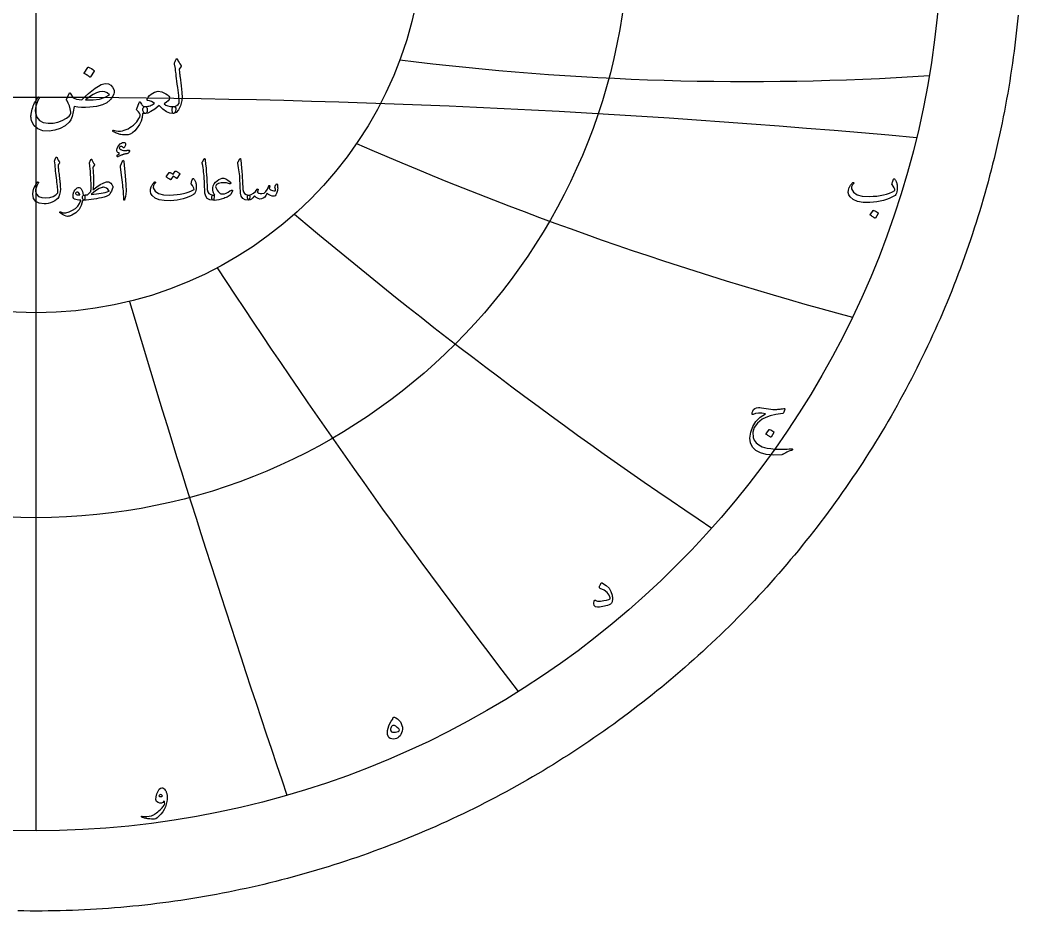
# Model space of a CAD drawing. Header units: millimetres. Extents: x -71 to 71, y -71 to 73.
# Drawn here: x -1.2 to 70.5, y -70.8 to -6.8 of the extents above; entities that cross this region are included whole.
import ezdxf

# ---------------------------------------------------------------- set-up
doc = ezdxf.new("R2010")
doc.units = ezdxf.units.MM
for name, color, linetype in [('CUT_OUTER', 1, 'Continuous'), ('ENGRAVE', 7, 'Continuous'), ('ENGRAVE_FINE', 8, 'Continuous'), ('TEXT', 5, 'Continuous')]:
    doc.layers.add(name, color=color, linetype=linetype)

msp = doc.modelspace()

# ---------------------------------------------------------------- linework, layer by layer
at = {"layer": 'CUT_OUTER'}
msp.add_lwpolyline([(70.463, -6.5037), (70.4218, -6.9359), (70.3779, -7.3679), (70.3313, -7.7996), (70.2822, -8.231), (70.2303, -8.6621), (70.1759, -9.0928), (70.1187, -9.5233), (70.059, -9.9533), (69.9966, -10.383), (69.9316, -10.8123), (69.8639, -11.2412), (69.7936, -11.6697), (69.7207, -12.0977), (69.6452, -12.5253), (69.567, -12.9524), (69.4862, -13.379), (69.4028, -13.8051), (69.3168, -14.2307), (69.2282, -14.6557), (69.137, -15.0802), (69.0431, -15.5042), (68.9467, -15.9275), (68.8477, -16.3502), (68.746, -16.7724), (68.6418, -17.1939), (68.535, -17.6147), (68.4257, -18.0349), (68.3137, -18.4544), (68.1992, -18.8733), (68.0821, -19.2914), (67.9625, -19.7087), (67.8403, -20.1254), (67.7155, -20.5413), (67.5882, -20.9564), (67.4583, -21.3707), (67.3259, -21.7842), (67.191, -22.1969), (67.0535, -22.6088), (66.9135, -23.0198), (66.771, -23.4299), (66.626, -23.8392), (66.4785, -24.2475), (66.3285, -24.655), (66.1759, -25.0615), (66.0209, -25.4671), (65.8634, -25.8717), (65.7034, -26.2753), (65.541, -26.678), (65.376, -27.0796), (65.2086, -27.4803), (65.0388, -27.8799), (64.8665, -28.2784), (64.6918, -28.6759), (64.5146, -29.0723), (64.335, -29.4676), (64.153, -29.8618), (63.9685, -30.2549), (63.7817, -30.6468), (63.5925, -31.0376), (63.4008, -31.4272), (63.2068, -31.8156), (63.0104, -32.2029), (62.8116, -32.5889), (62.6105, -32.9737), (62.407, -33.3572), (62.2011, -33.7395), (61.9929, -34.1205), (61.7824, -34.5003), (61.5695, -34.8787), (61.3544, -35.2558), (61.1369, -35.6316), (60.9171, -36.0061), (60.695, -36.3792), (60.4707, -36.7509), (60.244, -37.1213), (60.0151, -37.4902), (59.784, -37.8578), (59.5505, -38.2239), (59.3149, -38.5886), (59.077, -38.9518), (58.8369, -39.3135), (58.5945, -39.6738), (58.35, -40.0326), (58.1033, -40.3899), (57.8543, -40.7456), (57.6032, -41.0998), (57.35, -41.4525), (57.0946, -41.8036), (56.837, -42.1532), (56.5773, -42.5011), (56.3154, -42.8475), (56.0514, -43.1922), (55.7854, -43.5353), (55.5172, -43.8768), (55.2469, -44.2166), (54.9746, -44.5548), (54.7002, -44.8913), (54.4237, -45.226), (54.1451, -45.5591), (53.8646, -45.8905), (53.582, -46.2201), (53.2974, -46.548), (53.0108, -46.8742), (52.7222, -47.1986), (52.4316, -47.5212), (52.139, -47.842), (51.8444, -48.161), (51.548, -48.4782), (51.2495, -48.7936), (50.9492, -49.1072), (50.6469, -49.4188), (50.3427, -49.7287), (50.0366, -50.0366), (49.7287, -50.3427), (49.4188, -50.6469), (49.1072, -50.9492), (48.7936, -51.2495), (48.4782, -51.548), (48.161, -51.8444), (47.842, -52.139), (47.5212, -52.4316), (47.1986, -52.7222), (46.8742, -53.0108), (46.548, -53.2974), (46.2201, -53.582), (45.8905, -53.8646), (45.5591, -54.1451), (45.226, -54.4237), (44.8913, -54.7002), (44.5548, -54.9746), (44.2166, -55.2469), (43.8768, -55.5172), (43.5353, -55.7854), (43.1922, -56.0514), (42.8475, -56.3154), (42.5011, -56.5773), (42.1532, -56.837), (41.8036, -57.0946), (41.4525, -57.35), (41.0998, -57.6032), (40.7456, -57.8543), (40.3899, -58.1033), (40.0326, -58.35), (39.6738, -58.5945), (39.3135, -58.8369), (38.9518, -59.077), (38.5886, -59.3149), (38.2239, -59.5505), (37.8578, -59.784), (37.4902, -60.0151), (37.1213, -60.244), (36.7509, -60.4707), (36.3792, -60.695), (36.0061, -60.9171), (35.6316, -61.1369), (35.2558, -61.3544), (34.8787, -61.5695), (34.5003, -61.7824), (34.1205, -61.9929), (33.7395, -62.2011), (33.3572, -62.407), (32.9737, -62.6105), (32.5889, -62.8116), (32.2029, -63.0104), (31.8156, -63.2068), (31.4272, -63.4008), (31.0376, -63.5925), (30.6468, -63.7817), (30.2549, -63.9685), (29.8618, -64.153), (29.4676, -64.335), (29.0723, -64.5146), (28.6759, -64.6918), (28.2784, -64.8665), (27.8799, -65.0388), (27.4803, -65.2086), (27.0796, -65.376), (26.678, -65.541), (26.2753, -65.7034), (25.8717, -65.8634), (25.4671, -66.0209), (25.0615, -66.1759), (24.655, -66.3285), (24.2475, -66.4785), (23.8392, -66.626), (23.4299, -66.771), (23.0198, -66.9135), (22.6088, -67.0535), (22.1969, -67.191), (21.7842, -67.3259), (21.3707, -67.4583), (20.9564, -67.5882), (20.5413, -67.7155), (20.1254, -67.8403), (19.7087, -67.9625), (19.2914, -68.0821), (18.8733, -68.1992), (18.4544, -68.3137), (18.0349, -68.4257), (17.6147, -68.535), (17.1939, -68.6418), (16.7724, -68.746), (16.3502, -68.8477), (15.9275, -68.9467), (15.5042, -69.0431), (15.0802, -69.137), (14.6557, -69.2282), (14.2307, -69.3168), (13.8051, -69.4028), (13.379, -69.4862), (12.9524, -69.567), (12.5253, -69.6452), (12.0977, -69.7207), (11.6697, -69.7936), (11.2412, -69.8639), (10.8123, -69.9316), (10.383, -69.9966), (9.9533, -70.059), (9.5233, -70.1187), (9.0928, -70.1759), (8.6621, -70.2303), (8.231, -70.2822), (7.7996, -70.3313), (7.3679, -70.3779), (6.9359, -70.4218), (6.5037, -70.463), (6.0712, -70.5016), (5.6385, -70.5375), (5.2056, -70.5708), (4.7725, -70.6014), (4.3392, -70.6293), (3.9058, -70.6546), (3.4722, -70.6773), (3.0384, -70.6972), (2.6046, -70.7146), (2.1706, -70.7292), (1.7366, -70.7412), (1.3025, -70.7505), (0.8684, -70.7572), (0.4342, -70.7612), (0, -70.7625), (-0.4342, -70.7612), (-0.8684, -70.7572), (-1.3025, -70.7505)], dxfattribs=at)
at = {"layer": 'ENGRAVE'}
for points in [[(0, -65), (0, 65)], [(0, -65), (0, -27.8517)]]:
    msp.add_lwpolyline(points, dxfattribs=at)
for radius in [65, 42.5483, 27.8517]:
    msp.add_circle((0, 0), radius, dxfattribs=at)
for centre, radius, start, end in [((51.0644, 190.575), 201.8335, 262.896291, 273.700258), ((123.2453, 213.4672), 250.136, 246.374668, 255.017842), ((232.2972, 232.2972), 331.2618, 229.815249, 236.297629), ((426.6308, 246.3154), 494.4648, 213.226705, 217.548292), ((951.5204, 254.9591), 986.0049, 196.618361, 198.7791545)]:
    msp.add_arc(centre, radius, start, end, dxfattribs=at)
at = {"layer": 'ENGRAVE_FINE'}
msp.add_arc((0, -702.5096), 690.1079, 84.7476798, 95.2523202, dxfattribs=at)
at = {"layer": 'TEXT'}
for points in [[(9.944, -9.9263), (9.9811, -9.8365), (10.01, -9.7654), (10.0306, -9.7128), (10.043, -9.6788), (10.0526, -9.6571), (10.065, -9.6416), (10.0801, -9.6323), (10.098, -9.6293), (10.1183, -9.6327), (10.1351, -9.643), (10.1485, -9.6602), (10.1585, -9.6843), (10.2042, -9.8022), (10.2589, -9.9084), (10.3225, -10.0029), (10.395, -10.0858), (10.4153, -10.1122), (10.4211, -10.1421), (10.4125, -10.1755), (10.3895, -10.2123), (10.2685, -10.3828), (10.2767, -10.4591), (10.285, -10.534), (10.2932, -10.6076), (10.3015, -10.6798), (10.3097, -10.7506), (10.318, -10.82), (10.3262, -10.8881), (10.3345, -10.9548), (10.4105, -11.5721), (10.4569, -12.0548), (10.4737, -12.4026), (10.461, -12.6158), (10.3572, -13.0025), (10.2218, -13.2881), (10.0547, -13.4727), (9.856, -13.5563), (9.8505, -13.5563), (9.845, -13.5563), (9.8395, -13.5563), (9.834, -13.5563), (9.8013, -13.5253), (9.7804, -13.4545), (9.7711, -13.3438), (9.7735, -13.1933), (9.7787, -13.1376), (9.7941, -13.097), (9.8199, -13.0716), (9.856, -13.0613), (9.9956, -13.0334), (10.1117, -12.9829), (10.2046, -12.9097), (10.274, -12.8138), (10.2694, -12.6986), (10.2609, -12.5676), (10.2487, -12.4208), (10.2327, -12.2583), (10.2133, -12.0805), (10.1908, -11.8884), (10.1652, -11.6818), (10.1365, -11.4608), (10.11, -11.2435), (10.0856, -11.0483), (10.0633, -10.875), (10.043, -10.7238), (10.0255, -10.5945), (10.0114, -10.4873), (10.0007, -10.402), (9.9935, -10.3388), (9.9385, -10.0253), (9.9368, -9.9943), (9.9371, -9.9675), (9.9395, -9.9448), (9.944, -9.9263)], [(3.718, -10.2508), (3.7249, -10.2439), (3.7345, -10.2398), (3.7469, -10.2384), (3.762, -10.2398), (3.8689, -10.2831), (3.9696, -10.336), (4.0642, -10.3986), (4.1525, -10.4708), (4.1611, -10.4818), (4.1649, -10.4928), (4.1638, -10.5038), (4.158, -10.5148), (3.8995, -10.9328), (3.8899, -10.9427), (3.8775, -10.9451), (3.8624, -10.94), (3.8445, -10.9273), (3.829, -10.9163), (3.8046, -10.8998), (3.7713, -10.8778), (3.729, -10.8503), (3.6771, -10.8173), (3.6149, -10.7788), (3.5423, -10.7348), (3.4595, -10.6853), (3.4485, -10.677), (3.443, -10.6688), (3.443, -10.6605), (3.4485, -10.6523)], [(5.005, -11.3948), (5.1968, -11.4229), (5.3597, -11.513), (5.4938, -11.6649), (5.599, -11.8788), (5.6107, -11.9606), (5.6017, -12.052), (5.5722, -12.1531), (5.522, -12.2638), (5.4642, -12.3703), (5.412, -12.459), (5.3652, -12.5298), (5.324, -12.5828), (5.0834, -12.7808), (4.7575, -12.9348), (4.3464, -13.0448), (3.85, -13.1108), (3.5513, -13.1252), (3.2656, -13.119), (2.993, -13.0922), (2.7335, -13.0448), (2.6723, -13.448), (2.5932, -13.7721), (2.4963, -14.0172), (2.3815, -14.1833), (2.0804, -14.4393), (1.738, -14.6301), (1.3544, -14.7556), (0.9295, -14.8158), (0.4823, -14.7948), (0.1251, -14.6659), (-0.142, -14.429), (-0.319, -14.0843), (-0.3341, -14.0308), (-0.3465, -13.9749), (-0.3561, -13.9167), (-0.363, -13.856), (-0.3664, -13.7933), (-0.3658, -13.7288), (-0.3609, -13.6626), (-0.352, -13.5948), (-0.3328, -13.4746), (-0.308, -13.3562), (-0.2778, -13.2395), (-0.242, -13.1245), (-0.2011, -13.0116), (-0.1554, -12.9011), (-0.1048, -12.793), (-0.0495, -12.6873), (-0.0249, -12.6443), (-0.0007, -12.6034), (0.0232, -12.5645), (0.0467, -12.5278), (0.0696, -12.493), (0.0914, -12.4604), (0.1122, -12.4298), (0.132, -12.4013), (0.1461, -12.3851), (0.1609, -12.3751), (0.1763, -12.3713), (0.1925, -12.3738), (0.2097, -12.3803), (0.2227, -12.3889), (0.2317, -12.3995), (0.2365, -12.4123), (0.2379, -12.4267), (0.2365, -12.4425), (0.2324, -12.4597), (0.2255, -12.4783), (0.1853, -12.5391), (0.1471, -12.6061), (0.111, -12.6793), (0.077, -12.7588), (0.0055, -12.9619), (-0.0385, -13.1534), (-0.055, -13.3332), (-0.044, -13.5013), (0.0588, -13.8206), (0.2461, -14.0526), (0.518, -14.1973), (0.8745, -14.2548), (1.2189, -14.2386), (1.5537, -14.1736), (1.8789, -14.0598), (2.1945, -13.8973), (2.2897, -13.8295), (2.3719, -13.7474), (2.441, -13.6508), (2.497, -13.5398), (2.5035, -13.5243), (2.5066, -13.5054), (2.5063, -13.483), (2.5025, -13.4573), (2.454, -13.2111), (2.3911, -12.9953), (2.3138, -12.8096), (2.222, -12.6543), (2.2038, -12.6257), (2.1931, -12.6006), (2.19, -12.579), (2.1945, -12.5608), (2.365, -12.1098), (2.3894, -12.0757), (2.4131, -12.0616), (2.4362, -12.0675), (2.4585, -12.0933), (2.662, -12.4398), (2.771, -12.4913), (2.9109, -12.5305), (3.0817, -12.5573), (3.2835, -12.5718), (3.5231, -12.3383), (3.7634, -12.1221), (4.0043, -11.9231), (4.246, -11.7413), (4.477, -11.5897), (4.6805, -11.4814), (4.8565, -11.4164), (5.005, -11.3948)], [(5.2745, -12.2088), (5.1057, -12.0802), (4.9294, -12.0025), (4.7455, -11.9757), (4.554, -11.9998), (4.3464, -12.073), (4.1085, -12.1936), (3.8404, -12.3617), (3.542, -12.5773), (4.0855, -12.579), (4.5554, -12.5181), (4.9517, -12.3947), (5.2745, -12.2088)], [(9.856, -13.0613), (9.9364, -13.0733), (9.9907, -13.1094), (10.0189, -13.1695), (10.021, -13.2538), (9.9942, -13.384), (9.9577, -13.4779), (9.9117, -13.5353), (9.856, -13.5563), (9.6027, -13.5332), (9.3486, -13.4311), (9.0939, -13.25), (8.8385, -12.9898), (8.5164, -13.2397), (8.2431, -13.4174), (8.0187, -13.5229), (7.843, -13.5563), (7.7849, -13.5432), (7.7371, -13.504), (7.6997, -13.4387), (7.6725, -13.3473), (7.6646, -13.2263), (7.6904, -13.1383), (7.7498, -13.0833), (7.843, -13.0613), (7.9277, -13.053), (8.0114, -13.0393), (8.0941, -13.02), (8.1757, -12.9953), (8.2564, -12.9647), (8.3359, -12.9279), (8.4145, -12.8849), (8.492, -12.8358), (8.3968, -12.7581), (8.2816, -12.6955), (8.1465, -12.6481), (7.9915, -12.6158), (7.9774, -12.6099), (7.9681, -12.5979), (7.9637, -12.5797), (7.964, -12.5553), (7.9901, -12.471), (8.0465, -12.3779), (8.1331, -12.2758), (8.25, -12.1648), (8.4937, -12.0187), (8.7519, -11.9654), (9.0245, -12.0049), (9.3115, -12.1373), (9.4332, -12.2218), (9.5177, -12.305), (9.5652, -12.3868), (9.5755, -12.4673), (9.5452, -12.5539), (9.471, -12.6488), (9.3528, -12.7519), (9.1905, -12.8633), (9.3063, -12.9499), (9.4559, -13.0118), (9.6391, -13.0489), (9.856, -13.0613)], [(7.2215, -13.2153), (7.392, -12.7753), (7.4109, -12.7402), (7.4291, -12.723), (7.4467, -12.7237), (7.4635, -12.7423), (7.5096, -12.8193), (7.5542, -12.8853), (7.5976, -12.9403), (7.6395, -12.9843), (7.6856, -13.0179), (7.7357, -13.042), (7.7901, -13.0564), (7.8485, -13.0613), (7.9062, -13.0764), (7.9475, -13.1218), (7.9722, -13.1974), (7.9805, -13.3033), (7.9722, -13.4098), (7.9475, -13.4875), (7.9062, -13.5363), (7.8485, -13.5563), (7.8042, -13.5583), (7.7591, -13.559), (7.7134, -13.5583), (7.667, -13.5563), (7.6591, -13.5583), (7.6519, -13.5645), (7.6453, -13.5748), (7.6395, -13.5893), (7.6099, -13.8495), (7.5377, -14.1021), (7.4229, -14.3472), (7.2655, -14.5848), (7.0898, -14.7913), (6.9204, -14.9436), (6.7571, -15.0416), (6.6, -15.0853), (6.4522, -15.0966), (6.3167, -15.0976), (6.1937, -15.0883), (6.083, -15.0688), (6.0289, -15.0536), (5.9709, -15.0358), (5.9092, -15.0151), (5.8438, -14.9918), (5.7748, -14.9649), (5.7028, -14.934), (5.6277, -14.8989), (5.5495, -14.8598), (5.5299, -14.8508), (5.5151, -14.8405), (5.5052, -14.8288), (5.5, -14.8158), (5.4966, -14.7982), (5.4972, -14.7841), (5.5021, -14.7735), (5.511, -14.7663), (5.5227, -14.7597), (5.5358, -14.7566), (5.5502, -14.757), (5.566, -14.7608), (5.7392, -14.7958), (5.9015, -14.813), (6.0527, -14.8123), (6.193, -14.7938), (6.3317, -14.7571), (6.4673, -14.7078), (6.5998, -14.6458), (6.7293, -14.571), (6.8559, -14.4839), (6.9802, -14.3847), (7.102, -14.2735), (7.2215, -14.1503), (7.3112, -14.0378), (7.3824, -13.9261), (7.435, -13.8151), (7.469, -13.7048), (7.459, -13.6278), (7.4181, -13.5398), (7.3463, -13.4408), (7.2435, -13.3308), (7.2256, -13.307), (7.216, -13.2799), (7.2146, -13.2493), (7.2215, -13.2153)], [(6.5567, -16.43), (6.5029, -16.4401), (6.453, -16.4496), (6.407, -16.4586), (6.3649, -16.4671), (6.3268, -16.4754), (6.2932, -16.4836), (6.2639, -16.4919), (6.2391, -16.5001), (6.2138, -16.5095), (6.1834, -16.5213), (6.1478, -16.5353), (6.1071, -16.5517), (6.0612, -16.5706), (6.0101, -16.5924), (5.9539, -16.617), (5.8926, -16.6445), (5.8676, -16.6528), (5.8462, -16.6528), (5.8284, -16.6445), (5.8142, -16.628), (5.8057, -16.5875), (5.8297, -16.5403), (5.8861, -16.4865), (5.9751, -16.4259), (5.907, -16.3872), (5.8554, -16.3454), (5.8204, -16.3006), (5.8018, -16.2526), (5.7982, -16.1621), (5.8204, -16.0639), (5.8683, -15.9579), (5.9421, -15.8443), (6.03, -15.7424), (6.1205, -15.672), (6.2135, -15.6331), (6.3092, -15.6256), (6.3626, -15.639), (6.3989, -15.6669), (6.4182, -15.7092), (6.4206, -15.7659), (6.4113, -15.8272), (6.3958, -15.8834), (6.3742, -15.9345), (6.3463, -15.9804), (6.3185, -16.0126), (6.2927, -16.0268), (6.269, -16.0229), (6.2473, -16.001), (6.2226, -15.9683), (6.1937, -15.9443), (6.1607, -15.9291), (6.1236, -15.9226), (6.0846, -15.9226), (6.0503, -15.9309), (6.0207, -15.9474), (5.9957, -15.9721), (5.9774, -16.002), (5.972, -16.0299), (5.9794, -16.0557), (5.9998, -16.0794), (6.0761, -16.1358), (6.1689, -16.1773), (6.2782, -16.2039), (6.4041, -16.2155), (6.415, -16.2151), (6.4273, -16.214), (6.4408, -16.212), (6.4556, -16.2093), (6.4717, -16.2061), (6.4891, -16.2026), (6.5078, -16.1989), (6.5278, -16.1949), (6.5495, -16.1909), (6.5691, -16.1871), (6.5866, -16.1837), (6.6021, -16.1804), (6.6157, -16.1777), (6.6278, -16.1758), (6.6384, -16.1746), (6.6474, -16.1743), (6.6645, -16.1761), (6.6784, -16.1815), (6.6892, -16.1905), (6.6969, -16.2031), (6.7018, -16.2152), (6.7042, -16.2268), (6.7039, -16.2379), (6.7011, -16.2485), (6.6611, -16.3233), (6.6237, -16.3784), (6.5889, -16.414), (6.5567, -16.43)], [(1.4252, -16.7105), (1.4324, -16.6979), (1.4417, -16.6888), (1.453, -16.6834), (1.4664, -16.6816), (1.4798, -16.6839), (1.4912, -16.6909), (1.5005, -16.7025), (1.5077, -16.7188), (1.5461, -16.8134), (1.5871, -16.8951), (1.6307, -16.9639), (1.6768, -17.0199), (1.6905, -17.04), (1.6943, -17.0632), (1.6884, -17.0895), (1.6727, -17.1189), (1.6626, -17.1331), (1.6531, -17.1467), (1.6441, -17.1599), (1.6356, -17.1725), (1.6276, -17.1844), (1.6201, -17.1952), (1.6131, -17.205), (1.6067, -17.2138), (1.5959, -17.2297), (1.5881, -17.2488), (1.5835, -17.271), (1.5819, -17.2963), (1.5868, -17.3675), (1.5933, -17.4453), (1.6013, -17.5294), (1.6108, -17.6201), (1.6216, -17.7171), (1.6335, -17.8206), (1.6464, -17.9306), (1.6603, -18.047), (1.6759, -18.1631), (1.6897, -18.2723), (1.7017, -18.3746), (1.7119, -18.4698), (1.7205, -18.5584), (1.7279, -18.6405), (1.7339, -18.7162), (1.7387, -18.7854), (1.7441, -18.9903), (1.7273, -19.1845), (1.6884, -19.3678), (1.6273, -19.5403), (1.5678, -19.6416), (1.4757, -19.7352), (1.3512, -19.821), (1.1942, -19.8991), (1.024, -19.9638), (0.8642, -20.0095), (0.7147, -20.036), (0.5754, -20.0435), (0.2269, -19.9956), (-0.0227, -19.8641), (-0.1732, -19.6491), (-0.2248, -19.3505), (-0.2068, -19.128), (-0.1485, -18.9102), (-0.05, -18.6969), (0.0887, -18.4884), (0.0993, -18.4763), (0.1103, -18.4688), (0.1219, -18.4659), (0.1341, -18.4678), (0.147, -18.4727), (0.1567, -18.4791), (0.1635, -18.4871), (0.1671, -18.4966), (0.1696, -18.5108), (0.1691, -18.5245), (0.1655, -18.5376), (0.1588, -18.5503), (0.0642, -18.7346), (-0.001, -18.8916), (-0.0369, -19.0213), (-0.0433, -19.1236), (0.0255, -19.3441), (0.1743, -19.498), (0.403, -19.5854), (0.7116, -19.6063), (0.9897, -19.5761), (1.2262, -19.5062), (1.4208, -19.3967), (1.5737, -19.2474), (1.5705, -19.1753), (1.5649, -19.0911), (1.5571, -18.9949), (1.5469, -18.8864), (1.5341, -18.7657), (1.5185, -18.6322), (1.5001, -18.4862), (1.4788, -18.3275), (1.4587, -18.1638), (1.4396, -18.0027), (1.4216, -17.8441), (1.4046, -17.6881), (1.3888, -17.5347), (1.3747, -17.3839), (1.362, -17.2357), (1.3509, -17.09), (1.3344, -16.9498), (1.3352, -16.9338), (1.3375, -16.9188), (1.3414, -16.9049), (1.3468, -16.892)], [(3.9414, -16.859), (3.9512, -16.8484), (3.96, -16.8415), (3.9677, -16.8381), (3.9744, -16.8384), (3.9824, -16.842), (3.9899, -16.8487), (3.9969, -16.8585), (4.0033, -16.8714), (4.0295, -16.9271), (4.0544, -16.9786), (4.0779, -17.0261), (4.1002, -17.0694), (4.1215, -17.1081), (4.142, -17.1416), (4.1617, -17.1699), (4.1807, -17.1931), (4.1946, -17.2122), (4.1992, -17.2323), (4.1946, -17.2535), (4.1807, -17.2756), (4.0982, -17.3788), (4.0876, -17.3965), (4.0807, -17.4169), (4.0773, -17.4399), (4.0776, -17.4654), (4.091, -17.66), (4.1023, -17.8315), (4.1116, -17.9797), (4.1188, -18.1048), (4.1242, -18.2068), (4.1281, -18.2863), (4.1304, -18.343), (4.1312, -18.377), (4.1303, -18.4776), (4.1276, -18.5729), (4.1231, -18.6632), (4.1167, -18.7483), (4.1089, -18.8282), (4.0997, -18.9029), (4.0893, -18.9726), (4.0776, -19.037), (4.3578, -18.8225), (4.6004, -18.6575), (4.8054, -18.542), (4.9727, -18.476), (5.0472, -18.4585), (5.114, -18.4513), (5.173, -18.4543), (5.2243, -18.4678), (5.2968, -18.5054), (5.3656, -18.5647), (5.4308, -18.6456), (5.4924, -18.7483), (5.502, -18.7727), (5.5058, -18.8008), (5.504, -18.8326), (5.4966, -18.8679), (5.4556, -18.9947), (5.4068, -19.1154), (5.3504, -19.2298), (5.2862, -19.3381), (5.2238, -19.4077), (5.1356, -19.4681), (5.0217, -19.5191), (4.8819, -19.5609), (4.6949, -19.6023), (4.5091, -19.6398), (4.3247, -19.6734), (4.1415, -19.7032), (3.9599, -19.7288), (3.78, -19.7501), (3.602, -19.767), (3.4258, -19.7795), (3.406, -19.7738), (3.3877, -19.7568), (3.3709, -19.7285), (3.3557, -19.6888), (3.3423, -19.64), (3.3351, -19.5928), (3.334, -19.5472), (3.3392, -19.5031), (3.3508, -19.4647), (3.3691, -19.4361), (3.3941, -19.4173), (3.4258, -19.4083), (3.468, -19.4059), (3.5078, -19.4031), (3.5453, -19.3997), (3.5805, -19.3959), (3.6134, -19.392), (3.6439, -19.3887), (3.6722, -19.3858), (3.6981, -19.3835), (3.9291, -19.1608), (3.9311, -19.1511), (3.9332, -19.1386), (3.9352, -19.1232), (3.9373, -19.1051), (3.9394, -19.0841), (3.9414, -19.0602), (3.9435, -19.0335), (3.9456, -19.004), (3.9474, -18.9719), (3.9487, -18.9375), (3.9494, -18.9007), (3.9497, -18.8617), (3.9497, -18.8206), (3.9497, -18.7776), (3.9497, -18.7329), (3.9497, -18.6864), (3.9492, -18.6338), (3.9476, -18.5709), (3.945, -18.4977), (3.9414, -18.4141), (3.9368, -18.3208), (3.9311, -18.2182), (3.9244, -18.1063), (3.9167, -17.9851), (3.8989, -17.7162), (3.8827, -17.5035), (3.868, -17.347), (3.8548, -17.2468), (3.8442, -17.1823), (3.8373, -17.1333), (3.8339, -17.0998), (3.8342, -17.0818), (3.8467, -17.0477), (3.8595, -17.0158), (3.8725, -16.9858), (3.8857, -16.958), (3.8993, -16.9317), (3.9131, -16.9064), (3.9271, -16.8822), (3.9414, -16.859)], [(6.1813, -17.0158), (6.2208, -16.9394), (6.2525, -16.9126), (6.2764, -16.9353), (6.2927, -17.0075), (6.3876, -18.0181), (6.444, -18.6384), (6.4567, -19.1339), (6.4255, -19.5047), (6.3504, -19.7506), (6.3368, -19.7707), (6.3247, -19.7816), (6.3141, -19.7831), (6.3051, -19.7754), (6.2978, -19.7633), (6.2927, -19.7475), (6.2896, -19.7282), (6.2886, -19.7053), (6.2886, -19.5266), (6.2803, -19.3371), (6.2638, -19.1368), (6.2391, -18.9256), (6.2336, -18.8705), (6.2174, -18.7214), (6.1903, -18.4786), (6.1524, -18.1419), (6.0617, -17.3953), (6.0596, -17.3556), (6.0617, -17.3189), (6.0679, -17.2854), (6.0782, -17.255)], [(12.0718, -16.8095), (12.0798, -16.7971), (12.0873, -16.7889), (12.0942, -16.7848), (12.1007, -16.7848), (12.1105, -16.7902), (12.1193, -16.8064), (12.127, -16.8335), (12.1337, -16.8714), (12.1677, -17.1795), (12.1956, -17.4643), (12.2172, -17.726), (12.2327, -17.9645), (12.2426, -18.1684), (12.2518, -18.3512), (12.2601, -18.5129), (12.2677, -18.6534), (12.2743, -18.7727), (12.2796, -18.871), (12.2836, -18.9481), (12.2863, -19.004), (12.3229, -19.1716), (12.4039, -19.2948), (12.5292, -19.3737), (12.6988, -19.4083), (12.746, -19.4206), (12.7762, -19.4495), (12.7893, -19.4949), (12.7854, -19.5568), (12.7661, -19.6542), (12.7452, -19.7238), (12.7228, -19.7656), (12.6988, -19.7795), (12.4601, -19.7481), (12.2843, -19.6537), (12.1713, -19.4964), (12.1213, -19.2763), (12.1134, -19.1709), (12.1064, -19.0654), (12.1, -18.9595), (12.0945, -18.8534), (12.0895, -18.7471), (12.0847, -18.6405), (12.0802, -18.5336), (12.0759, -18.4265), (12.0682, -18.2222), (12.0574, -18.0382), (12.0435, -17.8747), (12.0264, -17.7314), (12.0063, -17.5939), (11.9831, -17.4473), (11.9568, -17.2917), (11.9274, -17.1271), (11.9236, -17.0975), (11.9243, -17.0704), (11.9298, -17.0459), (11.9398, -17.024)], [(14.6252, -16.8095), (14.6332, -16.7971), (14.6407, -16.7889), (14.6476, -16.7848), (14.6541, -16.7848), (14.6639, -16.7902), (14.6726, -16.8064), (14.6804, -16.8335), (14.6871, -16.8714), (14.7211, -17.1795), (14.7489, -17.4643), (14.7706, -17.726), (14.7861, -17.9645), (14.796, -18.1684), (14.8051, -18.3512), (14.8135, -18.5129), (14.8211, -18.6534), (14.8277, -18.7727), (14.833, -18.871), (14.837, -18.9481), (14.8397, -19.004), (14.8763, -19.1716), (14.9573, -19.2948), (15.0825, -19.3737), (15.2522, -19.4083), (15.2994, -19.4206), (15.3295, -19.4495), (15.3427, -19.4949), (15.3388, -19.5568), (15.3195, -19.6542), (15.2986, -19.7238), (15.2762, -19.7656), (15.2522, -19.7795), (15.0135, -19.7481), (14.8376, -19.6537), (14.7247, -19.4964), (14.6747, -19.2763), (14.6668, -19.1709), (14.6597, -19.0654), (14.6534, -18.9595), (14.6479, -18.8534), (14.6428, -18.7471), (14.6381, -18.6405), (14.6336, -18.5336), (14.6293, -18.4265), (14.6216, -18.2222), (14.6108, -18.0382), (14.5968, -17.8747), (14.5798, -17.7314), (14.5597, -17.5939), (14.5365, -17.4473), (14.5102, -17.2917), (14.4808, -17.1271), (14.4769, -17.0975), (14.4777, -17.0704), (14.4831, -17.0459), (14.4932, -17.024)], [(9.9763, -17.6964), (9.9815, -17.6912), (9.9887, -17.6881), (9.998, -17.6871), (10.0093, -17.6881), (10.0499, -17.7033), (10.0892, -17.7201), (10.1273, -17.7384), (10.164, -17.7583), (10.1997, -17.7799), (10.2346, -17.8036), (10.2688, -17.8294), (10.3022, -17.8573), (10.3086, -17.8658), (10.3115, -17.8748), (10.3107, -17.8843), (10.3063, -17.8944), (10.1083, -18.2079), (10.1029, -18.212), (10.0949, -18.212), (10.0843, -18.2079), (10.0712, -18.1996), (10.0622, -18.192), (10.0475, -18.1816), (10.0271, -18.1683), (10.0011, -18.1522), (9.9691, -18.133), (9.9309, -18.1104), (9.8866, -18.0845), (9.8361, -18.0553), (9.6793, -18.2986), (9.6721, -18.3061), (9.6628, -18.3079), (9.6515, -18.304), (9.6381, -18.2945), (9.6265, -18.2863), (9.6082, -18.2739), (9.5831, -18.2574), (9.5514, -18.2368), (9.5125, -18.212), (9.4658, -18.1831), (9.4114, -18.1501), (9.3493, -18.113), (9.3429, -18.1068), (9.34, -18.1006), (9.3408, -18.0944), (9.3452, -18.0883), (9.5473, -17.7871), (9.5525, -17.782), (9.5597, -17.7789), (9.569, -17.7778), (9.5803, -17.7789), (9.6149, -17.7901), (9.6484, -17.8031), (9.6809, -17.8179), (9.7123, -17.8346), (9.7427, -17.8527), (9.7721, -17.8722), (9.8005, -17.893), (9.8278, -17.915)], [(11.3211, -18.245), (11.3488, -18.2798), (11.3742, -18.3182), (11.3972, -18.3602), (11.418, -18.4059), (11.4364, -18.4549), (11.4525, -18.5069), (11.4663, -18.5621), (11.4778, -18.6204), (11.4928, -18.7374), (11.4964, -18.8534), (11.4886, -18.9684), (11.4696, -19.0824), (11.4407, -19.184), (11.4036, -19.2659), (11.3582, -19.3283), (11.3046, -19.3711), (11.1344, -19.4611), (10.9539, -19.5413), (10.7632, -19.6117), (10.5621, -19.6723), (10.3507, -19.7225), (10.1289, -19.762), (9.8969, -19.7906), (9.6546, -19.8084), (9.2003, -19.8037), (8.8275, -19.7403), (8.5362, -19.6181), (8.3263, -19.4371), (8.2402, -19.2956), (8.2005, -19.1432), (8.2072, -18.98), (8.2603, -18.806), (8.2782, -18.7685), (8.299, -18.7302), (8.3226, -18.6911), (8.349, -18.6513), (8.3783, -18.6107), (8.4104, -18.5693), (8.4453, -18.5272), (8.4831, -18.4843), (8.4957, -18.4721), (8.5088, -18.4647), (8.5225, -18.4618), (8.5367, -18.4636), (8.5462, -18.4672), (8.5542, -18.4739), (8.5607, -18.4837), (8.5656, -18.4966), (8.5679, -18.5087), (8.5666, -18.5203), (8.5617, -18.5314), (8.5532, -18.542), (8.5179, -18.584), (8.4862, -18.6276), (8.4581, -18.6727), (8.4336, -18.7194), (8.4168, -18.764), (8.4078, -18.807), (8.4065, -18.8485), (8.4129, -18.8885), (8.5418, -19.1218), (8.7842, -19.2855), (9.14, -19.3796), (9.6092, -19.4041), (9.8671, -19.3942), (10.113, -19.3727), (10.3467, -19.3395), (10.5682, -19.2948), (10.778, -19.2385), (10.9761, -19.1706), (11.1626, -19.091), (11.3376, -18.9999), (11.3205, -18.9148), (11.2819, -18.8204), (11.2215, -18.7168), (11.1396, -18.6039), (11.137, -18.5931), (11.1375, -18.5729), (11.1411, -18.5436), (11.1478, -18.5049), (11.1496, -18.501), (11.1509, -18.4977), (11.1517, -18.4948), (11.1519, -18.4925), (11.1653, -18.4399), (11.1849, -18.3811), (11.2107, -18.3162), (11.2427, -18.245), (11.2569, -18.2233), (11.2747, -18.2161), (11.2961, -18.2233), (11.3211, -18.245)], [(14.0889, -19.1071), (13.9776, -19.3546), (13.9634, -19.3791), (13.9497, -19.399), (13.9366, -19.4142), (13.9239, -19.4248), (13.8597, -19.4687), (13.7909, -19.5098), (13.7174, -19.5481), (13.6393, -19.5836), (13.5568, -19.6167), (13.4702, -19.648), (13.3794, -19.6775), (13.2846, -19.7053), (13.1072, -19.7486), (12.9504, -19.7754), (12.8143, -19.7857), (12.6988, -19.7795), (12.6547, -19.7594), (12.6256, -19.7197), (12.6114, -19.6604), (12.6122, -19.5815), (12.6228, -19.5103), (12.638, -19.4578), (12.6578, -19.4237), (12.6823, -19.4083), (12.6864, -19.4083), (12.6906, -19.4083), (12.6947, -19.4083), (12.6988, -19.4083), (12.7295, -19.4113), (12.7597, -19.4124), (12.7893, -19.4113), (12.8184, -19.4083), (12.7684, -19.3343), (12.7297, -19.2525), (12.7024, -19.1631), (12.6864, -19.0659), (12.6841, -18.8919), (12.7143, -18.7369), (12.7769, -18.601), (12.8721, -18.4843), (12.9945, -18.3752), (13.1144, -18.2914), (13.2317, -18.2329), (13.3464, -18.1996), (13.4702, -18.1999), (13.6104, -18.246), (13.7672, -18.3381), (13.9404, -18.476), (13.96, -18.4974), (13.9693, -18.5203), (13.9683, -18.5448), (13.9569, -18.5709), (13.9407, -18.591), (13.9208, -18.6018), (13.8974, -18.6034), (13.8703, -18.5956), (13.6762, -18.5394), (13.4815, -18.5193), (13.2864, -18.5353), (13.0907, -18.5874), (13.0131, -18.6201), (12.9535, -18.6565), (12.912, -18.6964), (12.8886, -18.74), (12.8829, -18.7952), (12.8989, -18.8658), (12.9365, -18.9519), (12.9958, -19.0535), (13.068, -19.1561), (13.1361, -19.2329), (13.2, -19.284), (13.2598, -19.3093), (13.39, -19.3221), (13.5207, -19.3072), (13.6519, -19.2644), (13.7837, -19.1938), (13.9033, -19.1113), (13.9652, -19.0721), (14.0147, -19.0494), (14.0518, -19.0432), (14.0766, -19.0535), (14.0866, -19.0661), (14.092, -19.0793), (14.0928, -19.0929), (14.0889, -19.1071)], [(17.2528, -18.6039), (17.2618, -18.5977), (17.2724, -18.5998), (17.2845, -18.6101), (17.2982, -18.6286), (17.3129, -18.6601), (17.324, -18.7049), (17.3314, -18.7632), (17.3353, -18.8349), (17.3366, -18.9163), (17.3322, -18.9958), (17.3222, -19.0731), (17.3064, -19.1484), (17.2605, -19.2948), (17.2095, -19.4), (17.1533, -19.4639), (17.0919, -19.4866), (16.9468, -19.4781), (16.8125, -19.4402), (16.689, -19.3729), (16.5763, -19.2763), (16.499, -19.4286), (16.4072, -19.5475), (16.301, -19.6328), (16.1803, -19.6846), (16.0537, -19.696), (15.9256, -19.664), (15.7959, -19.5887), (15.6647, -19.4701), (15.5585, -19.6055), (15.4543, -19.7022), (15.3522, -19.7602), (15.2522, -19.7795), (15.2321, -19.7682), (15.213, -19.7341), (15.195, -19.6774), (15.1779, -19.598), (15.1718, -19.5196), (15.1821, -19.4619), (15.2089, -19.4248), (15.2522, -19.4083), (15.4425, -19.3652), (15.609, -19.2814), (15.7518, -19.1569), (15.8709, -18.9916), (15.8774, -18.9826), (15.8843, -18.9762), (15.8918, -18.9723), (15.8998, -18.971), (15.9096, -18.972), (15.9184, -18.9751), (15.9261, -18.9803), (15.9328, -18.9875), (15.9367, -19.0097), (15.9277, -19.0473), (15.9057, -19.1004), (15.8709, -19.169), (15.9166, -19.2219), (15.9875, -19.2608), (16.0836, -19.2858), (16.2051, -19.2969), (16.3564, -19.2652), (16.4887, -19.1618), (16.6018, -18.9867), (16.6959, -18.74), (16.7006, -18.7274), (16.7062, -18.7183), (16.713, -18.7129), (16.7207, -18.7111), (16.7323, -18.7122), (16.7423, -18.7153), (16.7509, -18.7204), (16.7578, -18.7276), (16.763, -18.7379), (16.7661, -18.7483), (16.7671, -18.7586), (16.7661, -18.7689), (16.7248, -18.9421), (16.773, -18.9849), (16.831, -19.0226), (16.8988, -19.0551), (16.9764, -19.0824), (17.052, -19.1002), (17.1095, -19.104), (17.1489, -19.094), (17.1703, -19.07), (17.1773, -19.0334), (17.1734, -18.9813), (17.1587, -18.9138), (17.1332, -18.8308), (17.1376, -18.8073), (17.159, -18.7617), (17.1974, -18.6939), (17.2528, -18.6039)], [(61.6139, -18.2711), (61.6434, -18.3082), (61.6705, -18.3492), (61.6951, -18.394), (61.7173, -18.4427), (61.7369, -18.4949), (61.7541, -18.5505), (61.7688, -18.6093), (61.7811, -18.6715), (61.797, -18.7963), (61.8009, -18.9201), (61.7926, -19.0427), (61.7723, -19.1643), (61.7415, -19.2726), (61.7019, -19.3601), (61.6535, -19.4266), (61.5963, -19.4723), (61.4148, -19.5682), (61.2223, -19.6538), (61.0188, -19.7288), (60.8043, -19.7935), (60.5788, -19.8471), (60.3423, -19.8892), (60.0948, -19.9197), (59.8363, -19.9387), (59.3517, -19.9337), (58.9541, -19.8661), (58.6433, -19.7357), (58.4195, -19.5427), (58.3276, -19.3917), (58.2853, -19.2292), (58.2924, -19.0551), (58.3491, -18.8695), (58.3682, -18.8295), (58.3903, -18.7886), (58.4155, -18.747), (58.4437, -18.7045), (58.4749, -18.6612), (58.5091, -18.617), (58.5464, -18.5721), (58.5867, -18.5263), (58.6001, -18.5133), (58.6142, -18.5054), (58.6287, -18.5023), (58.6439, -18.5043), (58.654, -18.5081), (58.6626, -18.5153), (58.6694, -18.5257), (58.6747, -18.5395), (58.6771, -18.5524), (58.6758, -18.5648), (58.6705, -18.5766), (58.6615, -18.5879), (58.6238, -18.6327), (58.59, -18.6792), (58.56, -18.7273), (58.5339, -18.7771), (58.516, -18.8246), (58.5064, -18.8706), (58.505, -18.9148), (58.5119, -18.9575), (58.6494, -19.2063), (58.9079, -19.381), (59.2874, -19.4813), (59.7879, -19.5075), (60.063, -19.4969), (60.3252, -19.4739), (60.5745, -19.4386), (60.8109, -19.3909), (61.0346, -19.3308), (61.2459, -19.2583), (61.4449, -19.1735), (61.6315, -19.0763), (61.6133, -18.9855), (61.5721, -18.8849), (61.5077, -18.7743), (61.4203, -18.6539), (61.4175, -18.6423), (61.4181, -18.6209), (61.4219, -18.5895), (61.4291, -18.5483), (61.431, -18.5441), (61.4324, -18.5406), (61.4332, -18.5375), (61.4335, -18.5351), (61.4478, -18.479), (61.4687, -18.4163), (61.4962, -18.347), (61.5303, -18.2711), (61.5454, -18.248), (61.5644, -18.2403), (61.5872, -18.248), (61.6139, -18.2711)], [(3.3433, -19.8249), (3.2466, -20.1644), (3.0845, -20.4488), (2.8568, -20.678), (2.5637, -20.852), (2.5227, -20.8697), (2.4822, -20.8855), (2.4423, -20.8996), (2.4028, -20.9118), (2.3641, -20.922), (2.3265, -20.9299), (2.2899, -20.9354), (2.2543, -20.9386), (2.1656, -20.926), (2.0481, -20.8798), (1.9016, -20.8002), (1.7263, -20.687), (1.7075, -20.6708), (1.6964, -20.655), (1.6931, -20.6398), (1.6974, -20.6251), (1.7072, -20.6138), (1.7201, -20.6086), (1.7361, -20.6097), (1.7552, -20.6169), (1.9375, -20.6759), (2.1419, -20.6757), (2.3685, -20.6161), (2.6173, -20.4973), (2.8205, -20.3593), (2.9886, -20.1972), (3.1216, -20.0108), (3.2196, -19.8001), (3.2188, -19.7927), (3.2165, -19.7867), (3.2126, -19.7823), (3.2072, -19.7795), (3.0651, -19.7713), (2.9442, -19.7548), (2.8444, -19.73), (2.7658, -19.697), (2.705, -19.646), (2.6668, -19.5753), (2.6513, -19.4851), (2.6586, -19.3753), (2.6609, -19.3607), (2.6637, -19.3459), (2.6671, -19.3308), (2.6709, -19.3154), (2.6753, -19.2996), (2.6802, -19.283), (2.6856, -19.2656), (2.6916, -19.2474), (2.74, -19.1296), (2.7988, -19.0318), (2.8679, -18.9542), (2.9473, -18.8968), (3.0285, -18.8653), (3.103, -18.8658), (3.1708, -18.8983), (3.2319, -18.9628), (3.2853, -19.0525), (3.3258, -19.1566), (3.3534, -19.2752), (3.3681, -19.4083), (3.3762, -19.4081), (3.384, -19.4077), (3.3917, -19.4071), (3.399, -19.4062), (3.4063, -19.4053), (3.414, -19.4046), (3.4218, -19.4043), (3.4299, -19.4041), (3.4578, -19.4101), (3.4794, -19.4278), (3.4949, -19.4575), (3.5042, -19.499), (3.5081, -19.5446), (3.5073, -19.5908), (3.5019, -19.6374), (3.4918, -19.6846), (3.4787, -19.7261), (3.464, -19.7558), (3.4477, -19.7736), (3.4299, -19.7795), (3.3516, -19.7795), (3.351, -19.787), (3.3495, -19.797), (3.3469, -19.8097), (3.3433, -19.8249)], [(3.1453, -19.3629), (3.102, -19.2873), (3.0546, -19.234), (3.003, -19.2028), (2.9473, -19.1938), (2.9141, -19.2025), (2.8844, -19.2164), (2.8584, -19.2355), (2.8359, -19.2598), (2.8287, -19.2726), (2.8277, -19.2866), (2.8328, -19.3015), (2.8442, -19.3175), (2.8867, -19.3549), (2.9483, -19.3804), (3.029, -19.3941), (3.1288, -19.3959), (3.1391, -19.3938), (3.1453, -19.3876), (3.1474, -19.3773), (3.1453, -19.3629)], [(4.8283, -18.8473), (4.8074, -18.848), (4.786, -18.8503), (4.7641, -18.8542), (4.7417, -18.8596), (4.539, -18.9393), (4.3395, -19.0504), (4.143, -19.193), (3.9497, -19.367), (4.1428, -19.349), (4.3261, -19.3278), (4.4996, -19.3036), (4.6633, -19.2763), (4.8172, -19.2456), (4.9613, -19.2113), (5.0957, -19.1734), (5.2202, -19.1319), (5.2318, -19.127), (5.2377, -19.1205), (5.238, -19.1125), (5.2326, -19.103), (5.1439, -18.9942), (5.0469, -18.9153), (4.9417, -18.8663), (4.8283, -18.8473)], [(60.0783, -20.5107), (60.0838, -20.5052), (60.0915, -20.5019), (60.1014, -20.5008), (60.1135, -20.5019), (60.199, -20.5365), (60.2796, -20.5789), (60.3552, -20.6289), (60.4259, -20.6867), (60.4327, -20.6955), (60.4358, -20.7043), (60.4349, -20.7131), (60.4303, -20.7219), (60.2235, -21.0563), (60.2158, -21.0642), (60.2059, -21.0662), (60.1938, -21.062), (60.1795, -21.0519), (60.1671, -21.0431), (60.1476, -21.0299), (60.1209, -21.0123), (60.0871, -20.9903), (60.0455, -20.9639), (59.9958, -20.9331), (59.9377, -20.8979), (59.8715, -20.8583), (59.8627, -20.8517), (59.8583, -20.8451), (59.8583, -20.8385), (59.8627, -20.8319)], [(53.7331, -34.7964), (53.6275, -35.034), (53.6178, -35.0497), (53.6066, -35.0615), (53.5936, -35.0695), (53.5791, -35.0736), (53.0909, -35.1506), (52.6826, -35.2452), (52.3539, -35.3574), (52.1051, -35.4872), (51.7561, -35.7719), (51.532, -36.0845), (51.4327, -36.4253), (51.4583, -36.794), (51.5358, -36.9937), (51.6673, -37.1702), (51.8526, -37.3237), (52.0919, -37.454), (52.2599, -37.5123), (52.4692, -37.5596), (52.7197, -37.5959), (53.0115, -37.6212), (53.1666, -37.6287), (53.3195, -37.6333), (53.4702, -37.6353), (53.6187, -37.6344), (53.7644, -37.6311), (53.9069, -37.6256), (54.046, -37.6179), (54.1819, -37.608), (54.2138, -37.6058), (54.2391, -37.608), (54.2578, -37.6146), (54.2699, -37.6256), (54.2765, -37.6391), (54.2787, -37.6531), (54.2765, -37.6677), (54.2699, -37.6828), (54.2651, -37.6909), (54.2594, -37.6977), (54.253, -37.703), (54.2457, -37.707), (54.2378, -37.7105), (54.2297, -37.7142), (54.2213, -37.7182), (54.2127, -37.7224), (54.0859, -37.7629), (53.974, -37.8049), (53.8769, -37.8487), (53.7947, -37.894), (53.742, -37.9268), (53.694, -37.9545), (53.6507, -37.9774), (53.6121, -37.9952), (53.5787, -38.009), (53.551, -38.0194), (53.5292, -38.0266), (53.5131, -38.0304), (52.9114, -38.0527), (52.3999, -38.0095), (51.9786, -37.9009), (51.6475, -37.7268), (51.4082, -37.4881), (51.2669, -37.19), (51.2234, -36.8325), (51.2779, -36.4156), (51.422, -35.9957), (51.6475, -35.6379), (51.9544, -35.3423), (52.3427, -35.1088), (52.0677, -35.0563), (51.8279, -35.0439), (51.6233, -35.0717), (51.4539, -35.1396), (51.439, -35.1451), (51.4253, -35.1484), (51.4126, -35.1495), (51.4011, -35.1484), (51.3914, -35.1449), (51.3846, -35.1385), (51.3804, -35.1295), (51.3791, -35.1176), (51.3851, -35.0629), (51.3945, -35.0087), (51.4071, -34.9551), (51.4231, -34.902), (51.4792, -34.7989), (51.5683, -34.7227), (51.6904, -34.6735), (51.8455, -34.6512), (51.9436, -34.6521), (52.0666, -34.6633), (52.2142, -34.6851), (52.3867, -34.7172), (52.5646, -34.7494), (52.7288, -34.7711), (52.8792, -34.7824), (53.0159, -34.7832), (53.0816, -34.7803), (53.1512, -34.7761), (53.2246, -34.7704), (53.3019, -34.7634), (53.383, -34.7548), (53.468, -34.7442), (53.5568, -34.7317), (53.6495, -34.7172), (53.7025, -34.7156), (53.7342, -34.7282), (53.7443, -34.7552), (53.7331, -34.7964)], [(52.5979, -36.222), (52.6034, -36.2165), (52.6111, -36.2132), (52.621, -36.2121), (52.6331, -36.2132), (52.7186, -36.2479), (52.7992, -36.2902), (52.8748, -36.3403), (52.9455, -36.398), (52.9523, -36.4068), (52.9554, -36.4156), (52.9545, -36.4244), (52.9499, -36.4332), (52.7431, -36.7676), (52.7354, -36.7756), (52.7255, -36.7775), (52.7134, -36.7734), (52.6991, -36.7632), (52.6867, -36.7544), (52.6672, -36.7412), (52.6405, -36.7236), (52.6067, -36.7016), (52.5651, -36.6752), (52.5154, -36.6444), (52.4573, -36.6092), (52.3911, -36.5696), (52.3823, -36.563), (52.3779, -36.5564), (52.3779, -36.5498), (52.3823, -36.5432)], [(40.4229, -47.5203), (40.4404, -47.468), (40.4576, -47.4208), (40.4745, -47.3789), (40.4911, -47.3421), (40.5072, -47.3104), (40.5225, -47.2833), (40.5369, -47.2609), (40.5505, -47.2431), (40.5717, -47.2261), (40.5956, -47.2189), (40.6223, -47.2217), (40.6517, -47.2343), (40.9121, -47.409), (41.1126, -47.6116), (41.2531, -47.8424), (41.3337, -48.1011), (41.345, -48.1751), (41.3524, -48.2474), (41.356, -48.3181), (41.3557, -48.3871), (41.3513, -48.454), (41.3425, -48.518), (41.3293, -48.5794), (41.3117, -48.6379), (41.296, -48.6693), (41.2754, -48.6973), (41.2498, -48.7221), (41.2193, -48.7435), (41.1143, -48.795), (41.0059, -48.8392), (40.8943, -48.8764), (40.7793, -48.9063), (40.6616, -48.9297), (40.5417, -48.947), (40.4196, -48.9583), (40.2953, -48.9635), (40.1479, -48.9388), (40.0577, -48.8557), (40.0247, -48.7144), (40.0489, -48.5147), (40.0572, -48.493), (40.0687, -48.4762), (40.0836, -48.4644), (40.1017, -48.4575), (40.1174, -48.4595), (40.1336, -48.4652), (40.1504, -48.4749), (40.1677, -48.4883), (40.2213, -48.5172), (40.2942, -48.5334), (40.3863, -48.537), (40.4977, -48.5279), (40.7394, -48.4927), (40.9366, -48.4531), (41.0892, -48.4091), (41.1973, -48.3607), (41.2028, -48.3541), (41.2061, -48.3431), (41.2072, -48.3277), (41.2061, -48.3079), (41.1316, -48.1), (40.9872, -47.9163), (40.773, -47.7568), (40.4889, -47.6215), (40.4518, -47.602), (40.4284, -47.5786), (40.4188, -47.5514), (40.4229, -47.5203)], [(25.629, -56.8837), (25.6667, -56.8663), (25.7093, -56.8628), (25.7569, -56.8729), (25.8094, -56.8969), (25.9401, -56.9843), (26.0503, -57.0839), (26.1403, -57.1955), (26.2098, -57.3193), (26.258, -57.4482), (26.2835, -57.58), (26.2866, -57.7144), (26.267, -57.8517), (26.2316, -57.9768), (26.1823, -58.0882), (26.1194, -58.1858), (26.0426, -58.2697), (25.956, -58.337), (25.8633, -58.3852), (25.7646, -58.414), (25.6598, -58.4237), (25.5229, -58.4138), (25.4112, -58.3753), (25.3249, -58.3082), (25.2638, -58.2125), (25.2273, -58.0961), (25.2143, -57.9628), (25.2251, -57.8123), (25.2594, -57.6449), (25.3153, -57.4711), (25.3903, -57.3061), (25.4847, -57.1499), (25.5982, -57.0025), (25.6021, -56.9956), (25.6048, -56.9838), (25.6065, -56.967), (25.607, -56.9453), (25.6084, -56.9216), (25.6125, -56.9035), (25.6194, -56.8908), (25.629, -56.8837)], [(26.047, -57.8297), (26.0655, -57.8066), (26.0679, -57.7769), (26.0545, -57.7406), (26.025, -57.6977), (25.923, -57.5866), (25.8237, -57.5085), (25.7272, -57.4634), (25.6334, -57.4513), (25.5889, -57.4592), (25.5476, -57.4832), (25.5097, -57.523), (25.475, -57.5789), (25.4473, -57.6391), (25.4299, -57.6922), (25.4231, -57.7381), (25.4266, -57.7769), (25.4574, -57.8481), (25.5102, -57.899), (25.585, -57.9295), (25.6818, -57.9397), (25.7888, -57.9328), (25.8853, -57.9122), (25.9714, -57.8778), (26.047, -57.8297)], [(8.6753, -62.3459), (8.7556, -62.1595), (8.8425, -62.0269), (8.936, -61.9483), (9.0361, -61.9235), (9.0988, -61.9345), (9.1593, -61.9675), (9.2176, -62.0225), (9.2737, -62.0995), (9.3007, -62.1441), (9.3243, -62.1897), (9.3447, -62.2365), (9.3617, -62.2843), (9.3763, -62.3335), (9.3892, -62.3844), (9.4005, -62.4369), (9.4101, -62.4911), (9.4192, -62.6118), (9.4112, -62.754), (9.3862, -62.9176), (9.3441, -63.1027), (9.282, -63.2944), (9.1967, -63.4778), (9.0884, -63.653), (8.9569, -63.8199), (8.8192, -63.9654), (8.6962, -64.0718), (8.5882, -64.1392), (8.4949, -64.1675), (8.3998, -64.1725), (8.2903, -64.1697), (8.1666, -64.1593), (8.0285, -64.1411), (7.9585, -64.1297), (7.8938, -64.1175), (7.8342, -64.1044), (7.7799, -64.0905), (7.7306, -64.0763), (7.6859, -64.0625), (7.6459, -64.0488), (7.6105, -64.0355), (7.5896, -64.024), (7.5753, -64.0113), (7.5676, -63.9976), (7.5665, -63.9827), (7.5734, -63.9679), (7.5852, -63.9585), (7.602, -63.9547), (7.6237, -63.9563), (7.7934, -63.9728), (7.9592, -63.9739), (8.1212, -63.9596), (8.2793, -63.9299), (8.3281, -63.9148), (8.3822, -63.8914), (8.4414, -63.8598), (8.5059, -63.8199), (8.5756, -63.7718), (8.6506, -63.7154), (8.7307, -63.6508), (8.8161, -63.5779), (8.8997, -63.5026), (8.9745, -63.4305), (9.0405, -63.3618), (9.0977, -63.2963), (9.1459, -63.2339), (9.1846, -63.1742), (9.2141, -63.1173), (9.2341, -63.0631), (9.2226, -62.9812), (9.2099, -62.9201), (9.1962, -62.88), (9.1813, -62.8607), (9.092, -62.966), (8.991, -63.0224), (8.8786, -63.0298), (8.7545, -62.9883), (8.6522, -62.8987), (8.6049, -62.7617), (8.6126, -62.5775), (8.6753, -62.3459)], [(9.0757, -62.5087), (9.0108, -62.4301), (8.9437, -62.4009), (8.8744, -62.4213), (8.8029, -62.4911), (8.8612, -62.5384), (8.9261, -62.5571), (8.9976, -62.5472), (9.0757, -62.5087)]]:
    msp.add_lwpolyline(points, close=True, dxfattribs=at)

doc.saveas('drawing.dxf')
